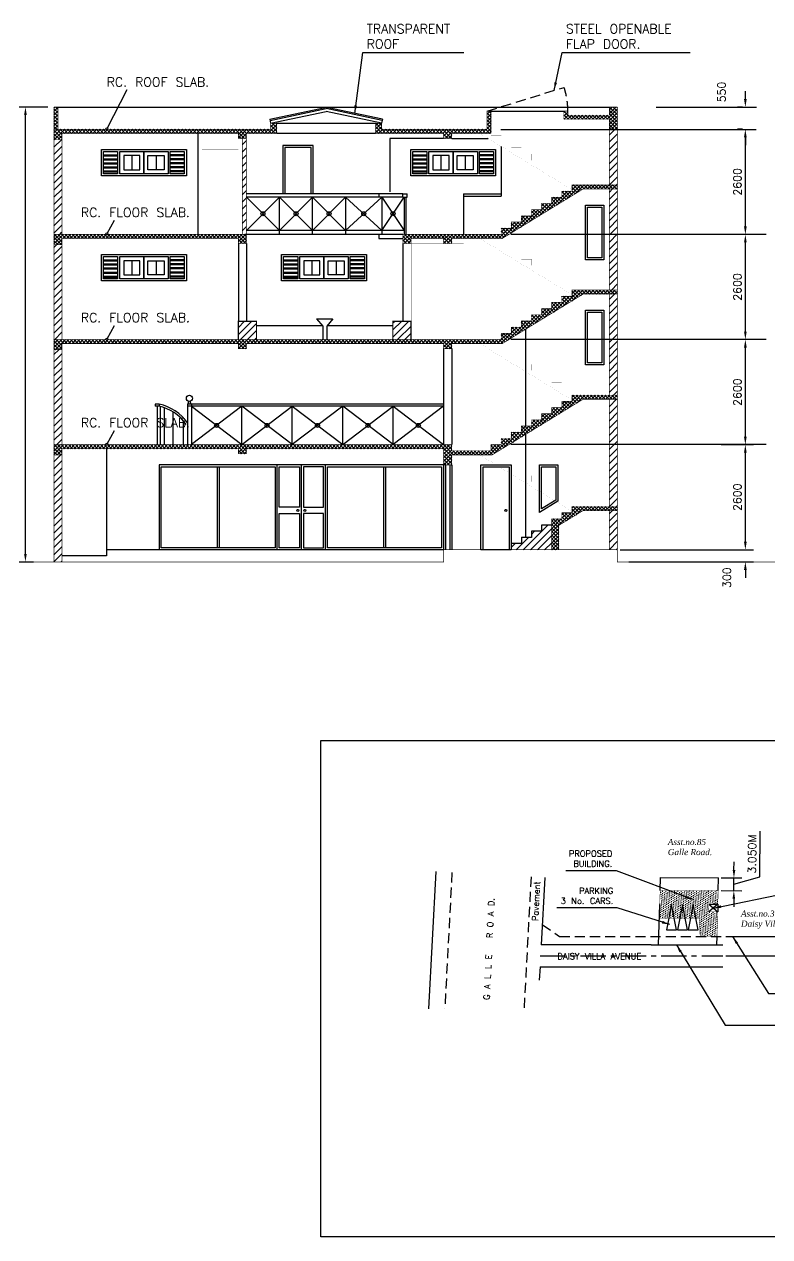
# Model space of a CAD drawing. Header units: inches. Extents: x 35686 to 107884, y -6679 to 46392.
# Drawn here: x 66360 to 84808, y 14163 to 44152 of the extents above; entities that cross this region are included whole.
import ezdxf

# ---------------------------------------------------------------- set-up
doc = ezdxf.new("R2010")
doc.units = ezdxf.units.IN
doc.header["$LTSCALE"] = 500
doc.header["$MEASUREMENT"] = 0
for name, pattern in [('CENTER', [2, 1.25, -0.25, 0.25, -0.25]), ('DASHED', [0.75, 0.5, -0.25]), ('DASHED2', [0.375, 0.25, -0.125])]:
    doc.linetypes.add(name, pattern=pattern)
doc.layers.get('DEFPOINTS').update_dxf_attribs({"linetype": 'CONTINUOUS'})
for name, color, linetype in [('DIMENSIONS', 3, 'CONTINUOUS'), ('DOORS', 6, 'CONTINUOUS'), ('HATCH', 2, 'CONTINUOUS'), ('SECTION-B', 7, 'CONTINUOUS'), ('SITE-PLAN', 7, 'CONTINUOUS')]:
    doc.layers.add(name, color=color, linetype=linetype)
doc.styles.get("Standard").update_dxf_attribs({"font": 'txt.shx'})
doc.dimstyles.get("Standard").update_dxf_attribs({"dimtxt": 0.18, "dimasz": 0.18, "dimexe": 0.18, "dimexo": 0.0625, "dimgap": 0.09, "dimtad": 0, "dimtih": 1, "dimtoh": 1, "dimdec": 4, "dimzin": 0, "dimdsep": 46, "dimtxsty": 'STANDARD', "dimcen": 0.09, "dimclrt": 256, "dimadec": 0, "dimazin": 0, "dimtfac": 1, "dimtdec": 4, "dimtofl": 0, "dimtmove": 0, "dimatfit": 3, "dimfxl": 1, "dimtolj": 1, "dimtzin": 0, "dimarcsym": 0})

# ---------------------------------------------------------------- blocks, each defined once
blk = doc.blocks.new('*D17')
at = {"layer": 'DEFPOINTS', "color": 0, "linetype": 'Continuous'}
for p in [(84204, 41554), (84204, 41554), (84204, 38954)]:
    blk.add_point(p, dxfattribs=at)
at = {"layer": 'DIMENSIONS', "linetype": 'Continuous', "lineweight": -2}
for p, q in [((84135, 41554), (84006, 41554)), ((84204, 39152), (84204, 41356)), ((84135, 38954), (84006, 38954))]:
    blk.add_line(p, q, dxfattribs=at)
at = {"layer": 'DIMENSIONS', "linetype": 'Continuous'}
for points in [[(84171, 41356), (84237, 41356), (84204, 41554)], [(84171, 39152), (84237, 39152), (84204, 38954)]]:
    blk.add_solid(points, dxfattribs=at)
at = {"layer": 'DIMENSIONS', "color": 7, "linetype": 'Continuous', "insert": (84006, 40254), "char_height": 198, "attachment_point": 5, "rotation": 90}
blk.add_mtext('\\A1;2600', dxfattribs=at)
blk = doc.blocks.new('*D14')
at = {"layer": 'DEFPOINTS', "color": 0, "linetype": 'Continuous'}
for p in [(83540, 33754), (84204, 33754), (83540, 31154)]:
    blk.add_point(p, dxfattribs=at)
at = {"layer": 'DIMENSIONS', "linetype": 'Continuous', "lineweight": -2}
for p, q in [((83609, 33754), (84402, 33754)), ((84204, 31352), (84204, 33556)), ((83609, 31154), (84402, 31154))]:
    blk.add_line(p, q, dxfattribs=at)
at = {"layer": 'DIMENSIONS', "linetype": 'Continuous'}
for points in [[(84171, 33556), (84237, 33556), (84204, 33754)], [(84171, 31352), (84237, 31352), (84204, 31154)]]:
    blk.add_solid(points, dxfattribs=at)
at = {"layer": 'DIMENSIONS', "color": 7, "linetype": 'Continuous', "insert": (84006, 32454), "char_height": 198, "attachment_point": 5, "rotation": 90}
blk.add_mtext('\\A1;2600', dxfattribs=at)
blk = doc.blocks.new('*D16')
at = {"layer": 'DEFPOINTS', "color": 0, "linetype": 'Continuous'}
for p in [(84204, 38954), (84204, 38954), (84204, 36354)]:
    blk.add_point(p, dxfattribs=at)
at = {"layer": 'DIMENSIONS', "linetype": 'Continuous', "lineweight": -2}
for p, q in [((84135, 38954), (84006, 38954)), ((84204, 36552), (84204, 38756)), ((84135, 36354), (84006, 36354))]:
    blk.add_line(p, q, dxfattribs=at)
at = {"layer": 'DIMENSIONS', "linetype": 'Continuous'}
for points in [[(84171, 38756), (84237, 38756), (84204, 38954)], [(84171, 36552), (84237, 36552), (84204, 36354)]]:
    blk.add_solid(points, dxfattribs=at)
at = {"layer": 'DIMENSIONS', "color": 7, "linetype": 'Continuous', "insert": (84006, 37654), "char_height": 198, "attachment_point": 5, "rotation": 90}
blk.add_mtext('\\A1;2600', dxfattribs=at)
blk = doc.blocks.new('*D13')
at = {"layer": 'DEFPOINTS', "color": 0, "linetype": 'Continuous'}
for p in [(81038, 31154), (84204, 31154), (81253, 30854)]:
    blk.add_point(p, dxfattribs=at)
at = {"layer": 'DIMENSIONS', "linetype": 'Continuous', "lineweight": -2}
for p, q in [((84204, 31352), (84204, 31550)), ((81107, 31154), (84402, 31154)), ((81322, 30854), (84402, 30854)), ((84204, 30656), (84204, 30458))]:
    blk.add_line(p, q, dxfattribs=at)
at = {"layer": 'DIMENSIONS', "linetype": 'Continuous'}
for points in [[(84171, 31352), (84237, 31352), (84204, 31154)], [(84171, 30656), (84237, 30656), (84204, 30854)]]:
    blk.add_solid(points, dxfattribs=at)
at = {"layer": 'DIMENSIONS', "color": 7, "linetype": 'Continuous', "insert": (83747, 30466), "char_height": 198, "attachment_point": 5, "rotation": 90}
blk.add_mtext('\\A1;300', dxfattribs=at)
blk = doc.blocks.new('*D15')
at = {"layer": 'DEFPOINTS', "color": 0, "linetype": 'Continuous'}
for p in [(84204, 36354), (84204, 36354), (83540, 33754)]:
    blk.add_point(p, dxfattribs=at)
at = {"layer": 'DIMENSIONS', "linetype": 'Continuous', "lineweight": -2}
for p, q in [((84135, 36354), (84006, 36354)), ((84204, 33952), (84204, 36156)), ((83609, 33754), (84402, 33754))]:
    blk.add_line(p, q, dxfattribs=at)
at = {"layer": 'DIMENSIONS', "linetype": 'Continuous'}
for points in [[(84171, 36156), (84237, 36156), (84204, 36354)], [(84171, 33952), (84237, 33952), (84204, 33754)]]:
    blk.add_solid(points, dxfattribs=at)
at = {"layer": 'DIMENSIONS', "color": 7, "linetype": 'Continuous', "insert": (84006, 35054), "char_height": 198, "attachment_point": 5, "rotation": 90}
blk.add_mtext('\\A1;2600', dxfattribs=at)
blk = doc.blocks.new('*D18')
at = {"layer": 'DEFPOINTS', "color": 0, "linetype": 'Continuous'}
for p in [(84204, 42104), (84204, 42104), (84204, 41554)]:
    blk.add_point(p, dxfattribs=at)
at = {"layer": 'DIMENSIONS', "linetype": 'Continuous', "lineweight": -2}
for p, q in [((84204, 42302), (84204, 42500)), ((84135, 42104), (84006, 42104)), ((84135, 41554), (84006, 41554)), ((84204, 41356), (84204, 41158))]:
    blk.add_line(p, q, dxfattribs=at)
at = {"layer": 'DIMENSIONS', "linetype": 'Continuous'}
for points in [[(84171, 42302), (84237, 42302), (84204, 42104)], [(84171, 41356), (84237, 41356), (84204, 41554)]]:
    blk.add_solid(points, dxfattribs=at)
at = {"layer": 'DIMENSIONS', "color": 7, "linetype": 'Continuous', "insert": (83616, 42475), "char_height": 198, "attachment_point": 5, "rotation": 90}
blk.add_mtext('\\A1;550', dxfattribs=at)
blk = doc.blocks.new('*D72')
at = {"layer": 'DEFPOINTS', "color": 0, "linetype": 'Continuous'}
for p in [(66389, 42104), (67008, 42104), (65725, 30854)]:
    blk.add_point(p, dxfattribs=at)
at = {"layer": 'DIMENSIONS', "linetype": 'Continuous', "lineweight": -2}
for p, q in [((66940, 42104), (66191, 42104)), ((66389, 31052), (66389, 41906)), ((65794, 30854), (66587, 30854))]:
    blk.add_line(p, q, dxfattribs=at)
at = {"layer": 'DIMENSIONS', "linetype": 'Continuous'}
for points in [[(66356, 41906), (66422, 41906), (66389, 42104)], [(66356, 31052), (66422, 31052), (66389, 30854)]]:
    blk.add_solid(points, dxfattribs=at)
at = {"layer": 'DIMENSIONS', "color": 7, "linetype": 'Continuous', "insert": (65970, 37248), "char_height": 198, "attachment_point": 5, "rotation": 90}
blk.add_mtext('\\A1;11250', dxfattribs=at)
blk = doc.blocks.new('*D73')
at = {"layer": 'DEFPOINTS', "color": 0, "linetype": 'Continuous'}
for p in [(83535, 23041), (83921, 23038), (83533, 22725)]:
    blk.add_point(p, dxfattribs=at)
at = {"layer": 'DIMENSIONS', "linetype": 'Continuous', "lineweight": -2}
for p, q in [((84565, 23069), (84573, 24191)), ((83923, 23236), (83924, 23434)), ((83604, 23040), (84119, 23037)), ((83919, 22722), (83921, 23038)), ((83920, 22880), (84565, 23069)), ((83602, 22724), (84117, 22721)), ((83918, 22524), (83917, 22326))]:
    blk.add_line(p, q, dxfattribs=at)
at = {"layer": 'DIMENSIONS', "linetype": 'Continuous'}
for points in [[(83890, 23236), (83956, 23236), (83921, 23038)], [(83885, 22524), (83951, 22524), (83919, 22722)]]:
    blk.add_solid(points, dxfattribs=at)
at = {"layer": 'DIMENSIONS', "color": 7, "linetype": 'Continuous', "insert": (84371, 23631), "char_height": 198, "attachment_point": 5, "rotation": 89.6023}
blk.add_mtext('\\A1;3.050M', dxfattribs=at)
blk = doc.blocks.new('*D76')
at = {"layer": 'DEFPOINTS', "color": 0, "linetype": 'Continuous'}
for p in [(83648, 21592), (86032, 21592), (83648, 21113)]:
    blk.add_point(p, dxfattribs=at)
at = {"layer": 'DIMENSIONS', "linetype": 'Continuous', "lineweight": -2}
for p, q in [((87270, 21723), (87270, 25848)), ((86032, 21790), (86032, 21988)), ((86032, 21352), (87270, 21723)), ((83717, 21592), (86230, 21592)), ((86032, 21113), (86032, 21592)), ((83717, 21113), (86230, 21113)), ((86032, 20915), (86032, 20717))]:
    blk.add_line(p, q, dxfattribs=at)
at = {"layer": 'DIMENSIONS', "linetype": 'Continuous'}
for points in [[(85999, 21790), (86065, 21790), (86032, 21592)], [(85999, 20915), (86065, 20915), (86032, 21113)]]:
    blk.add_solid(points, dxfattribs=at)
at = {"layer": 'DIMENSIONS', "color": 7, "linetype": 'Continuous', "insert": (86874, 23786), "char_height": 198, "attachment_point": 5, "rotation": 90}
blk.add_mtext('\\A1;4.225M\\P(as per the site plan)', dxfattribs=at)

msp = doc.modelspace()

# ---------------------------------------------------------------- hatches: boundary and pattern name
at = {"layer": 'HATCH', "linetype": 'Continuous'}
h = msp.add_hatch(dxfattribs=at)
h.set_pattern_fill('ANSI37', color=256, scale=500, style=0)
h.paths.add_polyline_path([(67192.5, 42104), (67095.5, 42104), (67095.5, 41554), (67192.5, 41554)])
h = msp.add_hatch(dxfattribs=at)
h.set_pattern_fill('ANSI37', color=256, scale=500, style=0)
h.paths.add_polyline_path([(75203.2, 41554), (75203.2, 41704), (75053.2, 41704), (75053.2, 41454), (76737.7, 41454), (76737.7, 41329), (76937.7, 41329), (76937.7, 41454), (77912.1, 41454), (77912.1, 41554), (77912.1, 42004), (77812.1, 42004), (77812.1, 41554)])
h = msp.add_hatch(dxfattribs=at)
h.set_pattern_fill('ANSI37', color=256, scale=500, style=0)
h.paths.add_polyline_path([(80838.4, 41804), (80838.4, 41542.3), (81038.4, 41542.3), (81038.4, 42104), (80838.4, 42104), (80838.4, 41904), (79812.1, 41904), (79812.1, 42004), (79712.1, 42004), (79712.1, 41804)])
h = msp.add_hatch(dxfattribs=at)
h.set_pattern_fill('ANSI37', color=256, scale=500, style=0)
h.paths.add_polyline_path([(72607, 41704), (72457, 41704), (72457, 41554), (68426.3, 41554, -0.6053355), (68382, 41554), (67095.5, 41554), (67095.5, 41301.1), (67292.5, 41301.1), (67292.5, 41454), (71657.5, 41454), (71657.5, 41329), (71857.5, 41329), (71857.5, 41454), (72607, 41454)])
h = msp.add_hatch(dxfattribs=at)
h.set_pattern_fill('ANSI37', color=256, scale=500, style=0)
h.paths.add_polyline_path([(80190.2, 40077.6), (81038.4, 40077.6), (81038.4, 40177.6), (79912.1, 40177.6), (79912.1, 40024.6), (79662.1, 40024.6), (79662.1, 39871.7), (79412.1, 39871.7), (79412.1, 39718.8), (79162.1, 39718.8), (79162.1, 39565.8), (78912.1, 39565.8), (78912.1, 39412.9), (78662.1, 39412.9), (78662.1, 39259.9), (78412.1, 39259.9), (78412.1, 39107), (78162.1, 39107), (78162.1, 38954), (76937.7, 38954), (75731.9, 38954), (75731.9, 38854), (75731.9, 38729), (75931.9, 38729), (75931.9, 38854), (76737.7, 38854), (76737.7, 38729), (76937.7, 38729), (76937.7, 38854), (78190.2, 38854)])
h = msp.add_hatch(dxfattribs=at)
h.set_pattern_fill('ANSI37', color=256, scale=500, style=0)
h.paths.add_polyline_path([(71657.5, 38954), (68426.3, 38954, -0.6053355), (68382, 38954), (67095.5, 38954), (67095.5, 38701.1), (67292.5, 38701.1), (67292.5, 38854), (71657.5, 38854)])
h.paths.add_polyline_path([(71857.5, 38954), (71657.5, 38954), (71657.5, 38729), (71857.5, 38729)])
h = msp.add_hatch(dxfattribs=at)
h.set_pattern_fill('ANSI37', color=256, scale=500, style=0)
h.paths.add_polyline_path([(80190.2, 37477.6), (81038.4, 37477.6), (81038.4, 37577.6), (79912.1, 37577.6), (79912.1, 37424.6), (79662.1, 37424.6), (79662.1, 37271.7), (79412.1, 37271.7), (79412.1, 37118.8), (79162.1, 37118.8), (79162.1, 36965.8), (78912.1, 36965.8), (78912.1, 36812.9), (78662.1, 36812.9), (78662.1, 36659.9), (78412.1, 36659.9), (78412.1, 36507), (78162.1, 36507), (78162.1, 36354), (77912.1, 36354), (77912.1, 36254), (78190.2, 36254)])
h.paths.add_polyline_path([(77912.1, 36354), (77552.6, 36354), (77550, 36254), (77912.1, 36254)])
h = msp.add_hatch(dxfattribs=at)
h.set_pattern_fill('ANSI37', color=256, scale=500, style=0)
h.paths.add_polyline_path([(77552.6, 36354), (76937.7, 36354), (73185.7, 36354), (73183.2, 36254), (76737.7, 36254), (76737.7, 36129), (76937.7, 36129), (76937.7, 36254), (77550, 36254)])
h.paths.add_polyline_path([(73185.7, 36354), (71866.5, 36354), (69607.9, 36354), (69605.4, 36254), (71657.5, 36254), (71657.5, 36129), (71857.5, 36129), (71857.5, 36254), (73183.2, 36254)])
h.paths.add_polyline_path([(69607.9, 36354), (68426.3, 36354, -0.6053355), (68382, 36354), (67095.5, 36354), (67095.5, 36101.1), (67292.5, 36101.1), (67292.5, 36254), (69605.4, 36254)])
h = msp.add_hatch(dxfattribs=at)
h.set_pattern_fill('ANSI37', color=256, scale=500, style=0)
h.paths.add_polyline_path([(69433.7, 33754), (68426.3, 33754, -0.6053355), (68382, 33754), (67095.5, 33754), (67095.5, 33501.1), (67292.5, 33501.1), (67292.5, 33654), (69431.2, 33654)])
h.paths.add_polyline_path([(73011.5, 33754), (71857.5, 33754), (71657.5, 33754), (69433.7, 33754), (69431.2, 33654), (71657.5, 33654), (71657.5, 33529), (71857.5, 33529), (71857.5, 33654), (73009, 33654)])
h.paths.add_polyline_path([(76937.7, 33501.1), (77372, 33501.1), (77374.5, 33601.1), (76937.7, 33601.1), (76937.7, 33754), (73011.5, 33754), (73009, 33654), (76737.7, 33654), (76737.7, 33254), (76937.7, 33254)])
h.paths.add_polyline_path([(80190.2, 34877.6), (81038.4, 34877.6), (81038.4, 34977.6), (79912.1, 34977.6), (79912.1, 34824.6), (79662.1, 34824.6), (79662.1, 34671.7), (79412.1, 34671.7), (79412.1, 34518.8), (79162.1, 34518.8), (79162.1, 34365.8), (78912.1, 34365.8), (78912.1, 34212.9), (78662.1, 34212.9), (78662.1, 34059.9), (78412.1, 34059.9), (78412.1, 33907), (78162.1, 33907), (78162.1, 33754), (77912.1, 33754), (77912.1, 33601.1), (77374.5, 33601.1), (77372, 33501.1), (77940.2, 33501.1)])
h = msp.add_hatch(dxfattribs=at)
h.set_pattern_fill('ANSI37', color=256, scale=500, style=0)
h.paths.add_polyline_path([(80190.2, 32124.6), (81038.4, 32124.6), (81038.4, 32224.6), (79912.1, 32224.6), (79912.1, 32071.7), (79662.1, 32071.7), (79662.1, 31918.8), (79412.1, 31918.8), (79412.1, 31765.8), (79412.1, 31154), (79584.5, 31154), (79584.5, 31754)])
at = {"layer": 'SECTION-B', "linetype": 'Continuous'}
h = msp.add_hatch(dxfattribs=at)
h.set_pattern_fill('ANSI31', color=256, scale=1000, style=0)
h.paths.add_polyline_path([(81038.4, 41542.3), (80838.4, 41542.3), (80838.4, 40177.6), (81038.4, 40177.6)])
h.paths.add_polyline_path([(81038.4, 40077.6), (80838.4, 40077.6), (80838.4, 38954), (81038.4, 38954)])
h.paths.add_polyline_path([(81038.4, 38954), (80838.4, 38954), (80838.4, 37577.6), (81038.4, 37577.6)])
h.paths.add_polyline_path([(80838.4, 36354), (81038.4, 36354), (81038.4, 37477.6), (80838.4, 37477.6)])
h.paths.add_polyline_path([(81038.4, 36354), (80838.4, 36354), (80838.4, 34977.6), (81038.4, 34977.6)])
h.paths.add_polyline_path([(80838.4, 33754), (81038.4, 33754), (81038.4, 34877.6), (80838.4, 34877.6)])
h.paths.add_polyline_path([(80838.4, 32224.6), (81038.4, 32224.6), (81038.4, 33754), (80838.4, 33754)])
h.paths.add_polyline_path([(80838.4, 31154), (81038.4, 31154), (81038.4, 32124.6), (80838.4, 32124.6)])
h = msp.add_hatch(dxfattribs=at)
h.set_pattern_fill('ANSI31', color=256, scale=1000, style=0)
h.paths.add_polyline_path([(67292.5, 41301.1), (67095.5, 41301.1), (67095.5, 38954), (67292.5, 38954)])
h.paths.add_polyline_path([(67292.5, 38701.1), (67095.5, 38701.1), (67095.5, 36354), (67292.5, 36354)])
h.paths.add_polyline_path([(67292.5, 36101.1), (67095.5, 36101.1), (67095.5, 33754), (67292.5, 33754)])
h.paths.add_polyline_path([(67095.5, 30854), (67292.5, 30854), (67292.5, 33501.1), (67095.5, 33501.1)])
h.paths.add_polyline_path([(71657.5, 36354), (71866.5, 36354), (72107.5, 36354), (72107.5, 36804), (71657.5, 36804)])
h.paths.add_polyline_path([(75481.9, 36804), (75481.9, 36354), (75931.9, 36354), (75931.9, 36804)])
h = msp.add_hatch(dxfattribs=at)
h.set_pattern_fill('ANSI31', color=256, scale=1000, style=0)
h.paths.add_polyline_path([(71857.5, 41329), (71757.5, 41329), (71757.5, 38954), (71857.5, 38954)])
h = msp.add_hatch(dxfattribs=at)
h.set_pattern_fill('ANSI31', scale=1000, style=0)
h.paths.add_polyline_path([(78912.1, 31459.9), (78662.1, 31459.9), (78662.1, 31307), (78412.1, 31307), (78412.1, 31154), (79412.1, 31154), (79412.1, 31765.8), (79162.1, 31765.8), (79162.1, 31612.9), (78912.1, 31612.9)])
at = {"layer": 'SITE-PLAN', "linetype": 'Continuous'}
h = msp.add_hatch(dxfattribs=at)
h.set_pattern_fill('DOTS', color=6, scale=750, angle=30, style=0)
h.set_pattern_definition([(30, (70907.415, 12045.905), (-3.14003, 52.31369), [0, -46.875])])
h.paths.add_polyline_path([(82094.7, 22724.9), (83532.8, 22724.9), (83523.9, 22386.7), (83303.3, 22386.7), (83303.3, 22197.2), (83520.7, 22197.2), (83506.9, 21591.5), (83134.6, 21591.5), (83072.4, 21653.6), (83072.4, 21777.9), (83072.4, 22046.4), (82073.3, 22046.4), (82073.3, 22046.4), (82084.1, 22388.4)])

# ---------------------------------------------------------------- linework, layer by layer
at = {"layer": 'DIMENSIONS', "linetype": 'Continuous'}
for p, q in [((82000, 42104), (84479.5, 42104)), ((84468.5, 41542.3), (78151.5, 41542.3)), ((84715.4, 38954), (78398.3, 38954)), ((84715.4, 36354), (78398.3, 36354)), ((84715.4, 33754), (78398.3, 33754))]:
    msp.add_line(p, q, dxfattribs=at)
at = {"layer": 'DOORS', "linetype": 'Continuous'}
for p, q in [((71131.7, 33204), (71131.7, 31204)), ((71181.7, 33204), (71181.7, 31204)), ((72617, 31154), (72617, 33254)), ((73217, 31154), (73217, 33254)), ((73817, 31154), (73817, 33254)), ((75252.4, 33204), (75252.4, 31204)), ((75302.4, 33204), (75302.4, 31204))]:
    msp.add_line(p, q, dxfattribs=at)
for points in [[(69746.4, 33204), (72567, 33204), (72567, 31204), (69746.4, 31204)], [(73867, 33204), (76687.7, 33204), (76687.7, 31204), (73867, 31204)]]:
    msp.add_lwpolyline(points, close=True, dxfattribs=at)
for points in [[(72667, 32204), (72667, 33204), (73167, 33204), (73167, 32204), (72667, 32204)], [(73767, 32204), (73767, 33204), (73267, 33204), (73267, 32204), (73767, 32204)], [(72667, 32054), (73167, 32054), (73167, 31204), (72667, 31204), (72667, 32054)], [(73767, 32054), (73267, 32054), (73267, 31204), (73767, 31204), (73767, 32054)]]:
    msp.add_lwpolyline(points, dxfattribs=at)
for centre in [(73130.7, 32129), (73303.4, 32129), (78275.7, 32129)]:
    msp.add_circle(centre, 25, dxfattribs=at)
at = {"layer": 'SECTION-B', "color": 5, "linetype": 'DASHED'}
msp.add_line((77812.1, 42004), (79719.1, 42591.2), dxfattribs=at)
at = {"layer": 'SECTION-B', "linetype": 'Continuous'}
for p, q in [((68899.2, 42531.9), (68404.1, 41565.6)), ((67192.5, 42104), (80838.4, 42104)), ((72436.2, 41801.9), (73809.3, 42093.3)), ((72442.4, 41772.5), (73830.1, 42067)), ((72457, 41704), (73830.1, 41995.5)), ((75217.7, 41772.5), (73830.1, 42067)), ((75203.2, 41704), (73830.1, 41995.5)), ((75224, 41801.9), (73850.9, 42093.3)), ((72436.2, 41801.9), (72457, 41704)), ((72607, 41704), (75053.2, 41704)), ((75224, 41801.9), (75203.2, 41704)), ((70657.5, 41454), (70657.5, 38954)), ((72457, 41454), (72457, 41449.4)), ((75053.2, 41454), (72607, 41454)), ((75203.2, 41454), (75203.2, 41449.4)), ((72757.5, 41154), (72757.5, 39983.8)), ((73507.5, 41154), (72757.5, 41154)), ((72807.5, 41104), (72807.5, 39983.8)), ((73457.5, 41104), (72807.5, 41104)), ((73457.5, 39983.8), (73457.5, 41104)), ((73507.5, 39983.8), (73507.5, 41154)), ((75407.5, 41329), (75407.5, 40004)), ((76737.7, 41329), (75407.5, 41329)), ((68321.1, 40924), (68671.1, 40924)), ((68321.1, 40899), (68671.1, 40899)), ((68321.1, 40824), (68671.1, 40824)), ((68321.1, 40799), (68671.1, 40799)), ((69021.1, 40904), (69021.1, 40554)), ((69621.1, 40904), (69621.1, 40554)), ((70321.1, 40924), (69971.1, 40924)), ((70321.1, 40899), (69971.1, 40899)), ((70321.1, 40824), (69971.1, 40824)), ((70321.1, 40799), (69971.1, 40799)), ((75972.4, 40924), (76322.4, 40924)), ((75972.4, 40899), (76322.4, 40899)), ((75972.4, 40824), (76322.4, 40824)), ((75972.4, 40799), (76322.4, 40799)), ((68321.1, 40724), (68671.1, 40724)), ((68321.1, 40699), (68671.1, 40699)), ((68321.1, 40624), (68671.1, 40624)), ((68321.1, 40599), (68671.1, 40599)), ((68321.1, 40524), (68671.1, 40524)), ((68321.1, 40499), (68671.1, 40499)), ((70321.1, 40724), (69971.1, 40724)), ((70321.1, 40699), (69971.1, 40699)), ((70321.1, 40624), (69971.1, 40624)), ((70321.1, 40599), (69971.1, 40599)), ((70321.1, 40524), (69971.1, 40524)), ((70321.1, 40499), (69971.1, 40499)), ((75972.4, 40724), (76322.4, 40724)), ((75972.4, 40699), (76322.4, 40699)), ((75972.4, 40624), (76322.4, 40624)), ((75972.4, 40599), (76322.4, 40599)), ((75972.4, 40524), (76322.4, 40524)), ((75972.4, 40499), (76322.4, 40499)), ((75731.9, 39954), (71857.5, 39954)), ((75131.9, 39954), (75131.9, 39879)), ((75731.9, 39954), (75831.9, 39954)), ((75731.9, 39879), (75731.9, 39954)), ((75831.9, 39879), (75831.9, 39954)), ((75731.9, 39879), (71857.5, 39879)), ((71857.5, 39879), (72676.1, 39054)), ((72676.1, 39879), (71857.5, 39054)), ((72676.1, 38954), (72676.1, 39879)), ((72676.1, 39879), (73494.7, 39054)), ((73494.7, 39879), (72676.1, 39054)), ((74313.3, 39879), (73494.7, 39054)), ((73494.7, 39879), (74313.3, 39054)), ((73494.7, 38954), (73494.7, 39879)), ((74313.3, 39879), (75206.9, 39054)), ((75206.9, 39879), (74313.3, 39054)), ((74313.3, 39879), (74313.3, 38954)), ((75206.9, 39879), (75761.9, 39054)), ((75206.9, 39054), (75761.9, 39879)), ((75206.9, 39879), (75206.9, 38954)), ((75731.9, 39879), (75831.9, 39879)), ((75761.9, 39879), (75761.9, 38954)), ((75801.9, 39879), (75801.9, 38954)), ((68588, 39295.3), (68404.1, 38965.6)), ((75761.9, 39054), (71857.5, 39054)), ((71657.5, 38729), (71657.5, 36804)), ((75731.9, 38954), (71857.5, 38954)), ((71857.5, 38729), (71857.5, 36804)), ((75131.9, 38954), (75131.9, 38854)), ((75131.9, 38854), (75731.9, 38854)), ((75731.9, 38729), (75731.9, 36804)), ((68321.1, 38324), (68671.1, 38324)), ((68321.1, 38299), (68671.1, 38299)), ((68321.1, 38224), (68671.1, 38224)), ((68321.1, 38199), (68671.1, 38199)), ((68321.1, 38124), (68671.1, 38124)), ((68321.1, 38099), (68671.1, 38099)), ((69021.1, 38304), (69021.1, 37954)), ((69621.1, 38304), (69621.1, 37954)), ((70321.1, 38324), (69971.1, 38324)), ((70321.1, 38299), (69971.1, 38299)), ((70321.1, 38224), (69971.1, 38224)), ((70321.1, 38199), (69971.1, 38199)), ((70321.1, 38124), (69971.1, 38124)), ((70321.1, 38099), (69971.1, 38099)), ((72776.8, 38324), (73126.8, 38324)), ((72776.8, 38299), (73126.8, 38299)), ((72776.8, 38224), (73126.8, 38224)), ((72776.8, 38199), (73126.8, 38199)), ((72776.8, 38124), (73126.8, 38124)), ((72776.8, 38099), (73126.8, 38099)), ((73476.8, 38304), (73476.8, 37954)), ((74076.8, 38304), (74076.8, 37954)), ((74776.8, 38324), (74426.8, 38324)), ((74776.8, 38299), (74426.8, 38299)), ((74776.8, 38224), (74426.8, 38224)), ((74776.8, 38199), (74426.8, 38199)), ((74776.8, 38124), (74426.8, 38124)), ((74776.8, 38099), (74426.8, 38099)), ((68321.1, 38024), (68671.1, 38024)), ((68321.1, 37999), (68671.1, 37999)), ((68321.1, 37924), (68671.1, 37924)), ((68321.1, 37899), (68671.1, 37899)), ((70321.1, 38024), (69971.1, 38024)), ((70321.1, 37999), (69971.1, 37999)), ((70321.1, 37924), (69971.1, 37924)), ((70321.1, 37899), (69971.1, 37899)), ((72776.8, 38024), (73126.8, 38024)), ((72776.8, 37999), (73126.8, 37999)), ((72776.8, 37924), (73126.8, 37924)), ((72776.8, 37899), (73126.8, 37899)), ((74776.8, 38024), (74426.8, 38024)), ((74776.8, 37999), (74426.8, 37999)), ((74776.8, 37924), (74426.8, 37924)), ((74776.8, 37899), (74426.8, 37899)), ((68588, 36695.3), (68404.1, 36365.6)), ((72107.5, 36704), (73728.8, 36704)), ((73594.7, 36864.4), (73990.9, 36864.4)), ((73594.7, 36864.4), (73744.7, 36685.1)), ((73744.7, 36685.1), (73744.7, 36354)), ((73994.7, 36864.4), (73844.7, 36685.1)), ((73844.7, 36685.1), (73844.7, 36354)), ((73860.5, 36704), (75481.9, 36704)), ((69696.4, 34754), (69596.4, 34754)), ((69596.4, 34754), (69596.4, 34704)), ((69696.4, 34704), (69596.4, 34704)), ((69646.4, 34704), (69646.4, 33754)), ((69696.4, 34754), (69696.4, 34704)), ((69720.3, 34695.5), (69720.3, 33754)), ((69824.7, 34667.7), (69824.7, 33754)), ((70033.5, 34570.1), (70033.5, 33754)), ((70396.4, 34754), (70396.4, 33754)), ((76737.7, 34754), (70396.4, 34754)), ((76737.7, 34704), (70396.4, 34704)), ((70496.4, 34754), (70496.4, 33754)), ((71744.6, 34704), (70496.4, 33754)), ((70496.4, 34704), (71744.6, 33754)), ((72992.9, 33754), (71744.6, 34704)), ((71744.6, 33754), (72992.9, 34704)), ((71744.6, 33754), (71744.6, 34704)), ((74241.2, 34704), (72992.9, 33754)), ((72992.9, 34704), (74241.2, 33754)), ((72992.9, 33754), (72992.9, 34704)), ((75489.4, 33754), (74241.2, 34704)), ((74241.2, 33754), (75489.4, 34704)), ((74241.2, 33754), (74241.2, 34704)), ((76737.7, 34704), (75489.4, 33754)), ((75489.4, 34704), (76737.7, 33754)), ((75489.4, 33754), (75489.4, 34704)), ((70289.7, 34354.1), (70289.7, 33754)), ((68588, 34095.3), (68404.1, 33765.6)), ((68396.4, 33654), (68396.4, 31004)), ((68396.4, 31004), (67292.5, 31004)), ((76737.7, 31154), (68396.4, 31154))]:
    msp.add_line(p, q, dxfattribs=at)
at = {"layer": 'SECTION-B', "color": 7, "linetype": 'Continuous'}
for p, q in [((77912.1, 42004), (79712.1, 42004)), ((76937.7, 41329), (77838.2, 41329)), ((78162.1, 41130.9), (78162.1, 39954)), ((76672.4, 40904), (76672.4, 40554)), ((77272.4, 40904), (77272.4, 40554)), ((77972.4, 40924), (77622.4, 40924)), ((77972.4, 40899), (77622.4, 40899)), ((77972.4, 40824), (77622.4, 40824)), ((77972.4, 40799), (77622.4, 40799)), ((77972.4, 40724), (77622.4, 40724)), ((77972.4, 40699), (77622.4, 40699)), ((77972.4, 40624), (77622.4, 40624)), ((77972.4, 40599), (77622.4, 40599)), ((77972.4, 40524), (77622.4, 40524)), ((77972.4, 40499), (77622.4, 40499)), ((77231.9, 39954), (77231.9, 38954)), ((77231.9, 39954), (78162.1, 39954)), ((77231.9, 39904), (78162.1, 39904)), ((78162.1, 39954), (78162.1, 39904)), ((78767.7, 36607.3), (78767.7, 34212.9)), ((76937.7, 36129), (76937.7, 33754)), ((78767.7, 34007.3), (78767.7, 31459.9)), ((69696.4, 33254), (69696.4, 31154)), ((76737.7, 33254), (69696.4, 33254)), ((76737.7, 33254), (76737.7, 31154)), ((76787.7, 33254), (76787.7, 31154)), ((76887.7, 33254), (76887.7, 31154)), ((76937.7, 33254), (76937.7, 31154)), ((79162.1, 31612.9), (78912.1, 31612.9)), ((78912.1, 31612.9), (78912.1, 31459.9)), ((79412.1, 31765.8), (79162.1, 31765.8)), ((79162.1, 31765.8), (79162.1, 31612.9)), ((78662.1, 31307), (78412.1, 31307)), ((78662.1, 31459.9), (78662.1, 31307)), ((78912.1, 31459.9), (78662.1, 31459.9))]:
    msp.add_line(p, q, dxfattribs=at)
at = {"layer": 'SECTION-B', "color": 1, "linetype": 'Continuous'}
msp.add_line((76737.7, 36129), (76737.7, 33754), dxfattribs=at)
at = {"layer": 'SECTION-B', "linetype": 'Continuous'}
for points, const_width in [([(67095.5, 42104), (67192.5, 42104), (67192.5, 41554)], 15), ([(67095.5, 42104), (67095.5, 41554)], 15), ([(81038.4, 40177.6), (81038.4, 42104)], 15), ([(67095.5, 41554), (72457, 41554), (72457, 41704), (72607, 41704), (72607, 41454)], 15), ([(75053.2, 41454), (75053.2, 41704), (75203.2, 41704), (75203.2, 41554), (77812.1, 41554)], 15), ([(71657.5, 41454), (67292.5, 41454), (67292.5, 41301.1), (67095.5, 41301.1), (67095.5, 41554)], 15), ([(71857.5, 41454), (71857.5, 38729), (71657.5, 38729), (71657.5, 38854), (67292.5, 38854), (67292.5, 38701.1), (67095.5, 38701.1), (67095.5, 38954)], 15), ([(71857.5, 41554), (71657.5, 41554)], 15), ([(71657.5, 41454), (71657.5, 41329), (71857.5, 41329)], 15), ([(72607, 41454), (71857.5, 41454)], 15), ([(77912.1, 41454), (76937.7, 41454), (76937.7, 41329), (76737.7, 41329), (76737.7, 41454), (75053.2, 41454)], 15), ([(67095.5, 41301.1), (67095.5, 38954)], 15), ([(67292.5, 41301.1), (67292.5, 38954)], 15), ([(71757.5, 38954), (71757.5, 41329)], 15), ([(71657.5, 38954), (71657.5, 41054), (70757.5, 41054), (70757.5, 38954)], 1), ([(71607.5, 38954), (71607.5, 41004), (70807.5, 41004), (70807.5, 38954)], 1), ([(76937.7, 38954), (78162.1, 38954), (78162.1, 39107), (78412.1, 39107), (78412.1, 39259.9), (78662.1, 39259.9), (78662.1, 39412.9), (78912.1, 39412.9), (78912.1, 39565.8), (79162.1, 39565.8), (79162.1, 39718.8), (79412.1, 39718.8), (79412.1, 39871.7), (79662.1, 39871.7), (79662.1, 40024.6), (79912.1, 40024.6), (79912.1, 40177.6), (81038.4, 40177.6), (81038.4, 40077.6), (80190.2, 40077.6), (78190.2, 38854), (76937.7, 38854), (76937.7, 38729), (76737.7, 38729)], 15), ([(80838.4, 40077.6), (80838.4, 37577.6)], 15), ([(81038.4, 37577.6), (81038.4, 40077.6)], 15), ([(67095.5, 38954), (71857.5, 38954)], 15), ([(67095.5, 38701.1), (67095.5, 36354)], 15), ([(67292.5, 38701.1), (67292.5, 36354)], 15), ([(75731.9, 38954), (76937.7, 38954)], 15), ([(75931.9, 38954), (75731.9, 38954), (75731.9, 38729), (75931.9, 38729), (75931.9, 38854)], 15), ([(75731.9, 38854), (75731.9, 38954)], 15), ([(76737.7, 38729), (76737.7, 38854), (75931.9, 38854)], 15), ([(75931.9, 36804), (75931.9, 38729), (77231.9, 38729), (77231.9, 36354)], 5), ([(76937.7, 36354), (78162.1, 36354), (78162.1, 36507), (78412.1, 36507), (78412.1, 36659.9), (78662.1, 36659.9), (78662.1, 36812.9), (78912.1, 36812.9), (78912.1, 36965.8), (79162.1, 36965.8), (79162.1, 37118.8), (79412.1, 37118.8), (79412.1, 37271.7), (79662.1, 37271.7), (79662.1, 37424.6), (79912.1, 37424.6), (79912.1, 37577.6), (81038.4, 37577.6), (81038.4, 37477.6), (80190.2, 37477.6), (78190.2, 36254), (76937.7, 36254), (76937.7, 36129), (76737.7, 36129)], 15), ([(80838.4, 37477.6), (80838.4, 34977.6)], 15), ([(81038.4, 34977.6), (81038.4, 37477.6)], 15), ([(71657.5, 36354), (71657.5, 36804), (72107.5, 36804), (72107.5, 36354)], 30), ([(75931.9, 36354), (75931.9, 36804), (75481.9, 36804), (75481.9, 36354)], 30), ([(71657.5, 36254), (67292.5, 36254), (67292.5, 36101.1), (67095.5, 36101.1), (67095.5, 36354)], 15), ([(67095.5, 36354), (71866.5, 36354)], 15), ([(71866.5, 36354), (76937.7, 36354)], 15), ([(67095.5, 36101.1), (67095.5, 33754)], 15), ([(67292.5, 36101.1), (67292.5, 33754)], 15), ([(71657.5, 36254), (71657.5, 36129), (71857.5, 36129), (71857.5, 36254)], 15), ([(76737.7, 36129), (76737.7, 36254), (71857.5, 36254)], 15), ([(78162.1, 33907), (78412.1, 33907), (78412.1, 34059.9), (78662.1, 34059.9), (78662.1, 34212.9), (78912.1, 34212.9), (78912.1, 34365.8), (79162.1, 34365.8), (79162.1, 34518.8), (79412.1, 34518.8), (79412.1, 34671.7), (79662.1, 34671.7), (79662.1, 34824.6), (79912.1, 34824.6), (79912.1, 34977.6), (81038.4, 34977.6), (81038.4, 34877.6), (80190.2, 34877.6), (77940.2, 33501.1)], 15), ([(80838.4, 34877.6), (80838.4, 32224.6)], 15), ([(81038.4, 32224.6), (81038.4, 34877.6)], 15), ([(71857.5, 33754), (76937.7, 33754), (76937.7, 33601.1), (77912.1, 33601.1), (77912.1, 33754), (78162.1, 33754), (78162.1, 33907)], 15), ([(71657.5, 33654), (67292.5, 33654), (67292.5, 33501.1), (67095.5, 33501.1), (67095.5, 33754)], 15), ([(67095.5, 33754), (71657.5, 33754)], 15), ([(71857.5, 33754), (71657.5, 33754)], 15), ([(71657.5, 33654), (71657.5, 33529), (71857.5, 33529), (71857.5, 33654)], 15), ([(76737.7, 33254), (76737.7, 33654), (71857.5, 33654)], 15), ([(67095.5, 33501.1), (67095.5, 30854)], 15), ([(67292.5, 33501.1), (67292.5, 30854)], 15), ([(64094.4, 30854), (76737.7, 30854), (76737.7, 31154), (78412.1, 31154), (78412.1, 31307), (78662.1, 31307), (78662.1, 31459.9), (78912.1, 31459.9), (78912.1, 31612.9), (79162.1, 31612.9), (79162.1, 31765.8), (79412.1, 31765.8), (79412.1, 31918.8), (79662.1, 31918.8), (79662.1, 32071.7), (79912.1, 32071.7), (79912.1, 32224.6), (81038.4, 32224.6), (81038.4, 32124.6), (80190.2, 32124.6), (79584.5, 31754), (79584.5, 31154), (81038.4, 31154), (81038.4, 30854), (87795.2, 30854)], 15), ([(80838.4, 32124.6), (80838.4, 31154)], 15), ([(81038.4, 31154), (81038.4, 32124.6)], 15)]:
    msp.add_lwpolyline(points, dxfattribs=dict(at, const_width=const_width))
at = {"layer": 'SECTION-B', "color": 7, "linetype": 'Continuous', "const_width": 15}
for points in [[(77912.1, 41554), (77912.1, 42004), (77812.1, 42004), (77812.1, 41554)], [(77912.1, 41554), (77912.1, 41454)], [(77940.2, 33501.1), (76937.7, 33501.1), (76937.7, 33254), (76737.7, 33254)], [(79412.1, 31765.8), (79412.1, 31154)], [(79584.5, 31154), (78362.1, 31154)]]:
    msp.add_lwpolyline(points, dxfattribs=at)
at = {"layer": 'SECTION-B', "linetype": 'Continuous'}
msp.add_lwpolyline([(80838.4, 42104, 15, 15, 0), (81038.4, 42104, 15, 15, 0), (80838.4, 42104, 15, 15, 0), (80838.4, 41904, 15, 15, 0), (79812.1, 41904, 15, 15, 0), (79812.1, 42004, 15, 15, 0), (79712.1, 42004, 15, 15, 0), (79712.1, 41804, 15, 15, 0), (80838.4, 41804, 15, 15, 0), (80838.4, 40177.6, 0, 0, 0)], format="xyseb", dxfattribs=at)
at = {"layer": 'SECTION-B', "color": 1, "linetype": 'Continuous', "const_width": 1}
for points in [[(76737.7, 41454), (76360.5, 41454)], [(79883.9, 40077.6), (77633.9, 41454)], [(77912.1, 41454), (77912.1, 41401.1), (78162.1, 41401.1), (78162.1, 41248.2), (78412.1, 41248.2), (78412.1, 41095.2), (78662.1, 41095.2), (78662.1, 40942.3), (78912.1, 40942.3), (78912.1, 40789.3), (79162.1, 40789.3), (79162.1, 40636.4), (79412.1, 40636.4), (79412.1, 40483.5), (79662.1, 40483.5), (79662.1, 40330.5), (79912.1, 40330.5), (79912.1, 40177.6)], [(79883.9, 37477.6), (77633.9, 38854)], [(77912.1, 38854), (77912.1, 38801.1), (78162.1, 38801.1), (78162.1, 38648.2), (78412.1, 38648.2), (78412.1, 38495.2), (78662.1, 38495.2), (78662.1, 38342.3), (78912.1, 38342.3), (78912.1, 38189.3), (79162.1, 38189.3), (79162.1, 38036.4), (79412.1, 38036.4), (79412.1, 37883.5), (79662.1, 37883.5), (79662.1, 37730.5), (79912.1, 37730.5), (79912.1, 37577.6)]]:
    msp.add_lwpolyline(points, dxfattribs=at)
at = {"layer": 'SECTION-B', "linetype": 'Continuous'}
for points in [[(68271.1, 41054), (70371.1, 41054), (70371.1, 40404), (68271.1, 40404)], [(68321.1, 41004), (68671.1, 41004), (68671.1, 40454), (68321.1, 40454)], [(68721.1, 41004), (69321.1, 41004), (69321.1, 40454), (68721.1, 40454)], [(69221.1, 40904), (68821.1, 40904), (68821.1, 40554), (69221.1, 40554)], [(69321.1, 41004), (69921.1, 41004), (69921.1, 40454), (69321.1, 40454)], [(69421.1, 40904), (69821.1, 40904), (69821.1, 40554), (69421.1, 40554)], [(69971.1, 41004), (70321.1, 41004), (70321.1, 40454), (69971.1, 40454)], [(75922.4, 41054), (78022.4, 41054), (78022.4, 40404), (75922.4, 40404)], [(75972.4, 41004), (76322.4, 41004), (76322.4, 40454), (75972.4, 40454)], [(80250.2, 39677.6), (80700.2, 39677.6), (80700.2, 38327.6), (80250.2, 38327.6)], [(80300.2, 39627.6), (80650.2, 39627.6), (80650.2, 38377.6), (80300.2, 38377.6)], [(68271.1, 38454), (70371.1, 38454), (70371.1, 37804), (68271.1, 37804)], [(68321.1, 38404), (68671.1, 38404), (68671.1, 37854), (68321.1, 37854)], [(68721.1, 38404), (69321.1, 38404), (69321.1, 37854), (68721.1, 37854)], [(69321.1, 38404), (69921.1, 38404), (69921.1, 37854), (69321.1, 37854)], [(69971.1, 38404), (70321.1, 38404), (70321.1, 37854), (69971.1, 37854)], [(72726.8, 38454), (74826.8, 38454), (74826.8, 37804), (72726.8, 37804)], [(72776.8, 38404), (73126.8, 38404), (73126.8, 37854), (72776.8, 37854)], [(73176.8, 38404), (73776.8, 38404), (73776.8, 37854), (73176.8, 37854)], [(73776.8, 38404), (74376.8, 38404), (74376.8, 37854), (73776.8, 37854)], [(74426.8, 38404), (74776.8, 38404), (74776.8, 37854), (74426.8, 37854)], [(69221.1, 38304), (68821.1, 38304), (68821.1, 37954), (69221.1, 37954)], [(69421.1, 38304), (69821.1, 38304), (69821.1, 37954), (69421.1, 37954)], [(73676.8, 38304), (73276.8, 38304), (73276.8, 37954), (73676.8, 37954)], [(73876.8, 38304), (74276.8, 38304), (74276.8, 37954), (73876.8, 37954)], [(80250.2, 37077.6), (80700.2, 37077.6), (80700.2, 35727.6), (80250.2, 35727.6)], [(80300.2, 37027.6), (80650.2, 37027.6), (80650.2, 35777.6), (80300.2, 35777.6)]]:
    msp.add_lwpolyline(points, close=True, dxfattribs=at)
at = {"layer": 'SECTION-B', "color": 7, "linetype": 'Continuous'}
for points in [[(76372.4, 41004), (76972.4, 41004), (76972.4, 40454), (76372.4, 40454)], [(76872.4, 40904), (76472.4, 40904), (76472.4, 40554), (76872.4, 40554)], [(76972.4, 41004), (77572.4, 41004), (77572.4, 40454), (76972.4, 40454)], [(77072.4, 40904), (77472.4, 40904), (77472.4, 40554), (77072.4, 40554)], [(77622.4, 41004), (77972.4, 41004), (77972.4, 40454), (77622.4, 40454)], [(77662.1, 33254), (78412.1, 33254), (78412.1, 31154), (77662.1, 31154)], [(79112.1, 32078.8), (79112.1, 33254), (79562.1, 33254), (79562.1, 32354)], [(79162.1, 32168), (79162.1, 33204), (79512.1, 33204), (79512.1, 32382.1)]]:
    msp.add_lwpolyline(points, close=True, dxfattribs=at)
at = {"layer": 'SECTION-B', "linetype": 'Continuous', "const_width": 15}
msp.add_lwpolyline([(71657.5, 38729), (71857.5, 38729), (71857.5, 38954), (71657.5, 38954)], close=True, dxfattribs=at)
at = {"layer": 'SECTION-B', "color": 1, "linetype": 'DASHED2', "const_width": 1}
for points in [[(77912.1, 36354), (77912.1, 36201.1), (78162.1, 36201.1), (78162.1, 36048.2), (78412.1, 36048.2), (78412.1, 35895.2), (78662.1, 35895.2), (78662.1, 35742.3), (78912.1, 35742.3), (78912.1, 35589.3), (79162.1, 35589.3), (79162.1, 35436.4), (79412.1, 35436.4), (79412.1, 35283.5), (79662.1, 35283.5), (79662.1, 35130.5), (79912.1, 35130.5), (79912.1, 34977.6)], [(79883.9, 34877.6), (77633.9, 36254)], [(79883.9, 32124.6), (77633.9, 33501.1)], [(77912.1, 33501.1), (77912.1, 33448.2), (78162.1, 33448.2), (78162.1, 33295.2), (78412.1, 33295.2), (78412.1, 33142.3), (78662.1, 33142.3), (78662.1, 32989.3), (78912.1, 32989.3), (78912.1, 32836.4), (79162.1, 32836.4), (79162.1, 32683.5), (79412.1, 32683.5), (79412.1, 32530.5), (79662.1, 32530.5), (79662.1, 32377.6), (79912.1, 32377.6), (79912.1, 32224.6)]]:
    msp.add_lwpolyline(points, dxfattribs=at)
at = {"layer": 'SECTION-B', "color": 7, "linetype": 'Continuous'}
msp.add_lwpolyline([(77712.1, 31154), (77712.1, 33204), (78362.1, 33204), (78362.1, 31154)], dxfattribs=at)
at = {"layer": 'SECTION-B', "linetype": 'Continuous'}
for centre, radius in [((68404.1, 41565.6), 25), ((72266.8, 39466.5), 50), ((73085.4, 39466.5), 50), ((73904, 39466.5), 50), ((74760.1, 39466.5), 50), ((75484.4, 39466.5), 50), ((68404.1, 38965.6), 25), ((68404.1, 36365.6), 25), ((70446.4, 34900.1), 75), ((71120.5, 34229), 50), ((72368.8, 34229), 50), ((73617, 34229), 50), ((74865.3, 34229), 50), ((76113.6, 34229), 50), ((68404.1, 33765.6), 25)]:
    msp.add_circle(centre, radius, dxfattribs=at)
at = {"layer": 'SECTION-B', "color": 5, "linetype": 'DASHED'}
msp.add_arc((77912.1, 42004), 1900, 0, 18.00064, dxfattribs=at)
at = {"layer": 'SECTION-B', "linetype": 'Continuous'}
for centre, radius, start, end in [((70366.4, 34807.7), 61.4, 299.2016, 19.70542), ((70526.3, 34807.7), 61.4, 160.29458, 240.7984), ((69475.2, 33648.1), 1077.9, 34.24026, 78.69282), ((69475.2, 33648.1), 1127.9, 34.24026, 78.69282)]:
    msp.add_arc(centre, radius, start, end, dxfattribs=at)
at = {"layer": 'SITE-PLAN', "linetype": 'Continuous'}
for p, q in [((76543.8, 23192.9), (76364.7, 19799.5)), ((79240, 23050.7), (79152.1, 21384.4)), ((82376.2, 22378.1), (82251.9, 21756.8)), ((82500.4, 21756.8), (82376.2, 22378.1)), ((82645.4, 22378.1), (82521.1, 21756.8)), ((82769.6, 21756.8), (82645.4, 22378.1)), ((82914.6, 22378.1), (82790.3, 21756.8)), ((83038.9, 21756.8), (82914.6, 22378.1)), ((83523.9, 22386.7), (83303.3, 22197.2)), ((83303.3, 22386.7), (83520.7, 22197.2)), ((82251.9, 21756.8), (82500.4, 21756.8)), ((82521.1, 21756.8), (82769.6, 21756.8)), ((82790.3, 21756.8), (83038.9, 21756.8)), ((81874, 21384.4), (79152.1, 21384.4)), ((79123.4, 20840.8), (79105.9, 20508)), ((79123.4, 20840.8), (83648.4, 20840.8))]:
    msp.add_line(p, q, dxfattribs=at)
at = {"layer": 'SITE-PLAN', "linetype": 'DASHED'}
for p, q in [((76943.2, 23171.9), (76765.3, 19799.5)), ((78900.5, 23068.6), (78728, 19799.5)), ((79178.5, 21883.7), (79607.2, 21591.5)), ((79607.2, 21591.5), (84472, 21591.5))]:
    msp.add_line(p, q, dxfattribs=at)
at = {"layer": 'SITE-PLAN', "color": 7, "linetype": 'Continuous'}
for p, q in [((82094.7, 22724.9), (82105, 23050.7)), ((82105, 23050.7), (83540, 23040.7)), ((83532.8, 22724.9), (83540, 23040.7)), ((82052.5, 21384.4), (82083.8, 22378.1)), ((83504.8, 22386.7), (83411.6, 22386.7)), ((83504.8, 22386.7), (83411.6, 22386.7)), ((81874, 21384.4), (83648.4, 21384.4)), ((83502.1, 21384.4), (83506.9, 21591.4))]:
    msp.add_line(p, q, dxfattribs=at)
at = {"layer": 'SITE-PLAN', "color": 6, "linetype": 'Continuous'}
for p, q in [((83303.3, 22384.8), (83504.3, 22386.7)), ((83523.9, 22386.7), (83520.7, 22197.2))]:
    msp.add_line(p, q, dxfattribs=at)
at = {"layer": 'SITE-PLAN', "color": 1, "linetype": 'CENTER'}
msp.add_line((79123.4, 21112.6), (83648.4, 21112.6), dxfattribs=at)
at = {"layer": 'SITE-PLAN', "color": 6, "linetype": 'Continuous'}
msp.add_lwpolyline([(73696.2, 26433.2), (89133.8, 26433.2), (89133.8, 14163), (73696.2, 14163)], close=True, dxfattribs=at)
at = {"layer": 'SITE-PLAN', "color": 6, "linetype": 'Continuous', "const_width": 8}
msp.add_lwpolyline([(82094.7, 22724.9), (83532.8, 22724.9), (83523.9, 22386.7), (83303.3, 22386.7), (83303.3, 22197.2), (83520.7, 22197.2), (83506.9, 21591.5), (83134.6, 21591.5), (83072.4, 21653.6), (83072.4, 21777.9), (83072.4, 22046.4), (82073.3, 22046.4), (82073.3, 22046.4), (82084.1, 22388.4), (82094.7, 22724.9)], dxfattribs=at)

# ---------------------------------------------------------------- texts
at = {"layer": 'SECTION-B', "color": 7, "linetype": 'Continuous'}
msp.add_text('RC. ROOF SLAB.', height=225, dxfattribs=at).set_placement((68401.3, 42611))
at = {"layer": 'SECTION-B', "linetype": 'Continuous'}
for p in [(67763.1, 39385.3), (67763.1, 36785.3), (67763.1, 34185.3)]:
    msp.add_text('RC. FLOOR SLAB.', height=225, dxfattribs=at).set_placement(p)
at = {"layer": 'SECTION-B', "linetype": 'Continuous', "char_height": 225, "attachment_point": 7}
for s, insert in [('TRANSPARENT\\PROOF', (74835.2, 43552.2)), ('STEEL OPENABLE\\PFLAP DOOR.', (79766.4, 43552.2))]:
    msp.add_mtext(s, dxfattribs=dict(at, insert=insert))
at = {"layer": 'SITE-PLAN', "linetype": 'Continuous'}
msp.add_text('DAISY VILLA AVENUE', height=150, dxfattribs=at).set_placement((79555.5, 21024))
at = {"layer": 'SITE-PLAN', "linetype": 'Continuous', "char_height": 150}
for s, insert, attachment_point in [('{\\fTimes New Roman|b0|i1|c0|p18;Asst.no.85\\PGalle Road.}', (82285.8, 23598.3), 7), ('PROPOSED\\PBUILDING.', (80912.2, 23514), 6), ('PARKING\\P3 No. CARS.', (80936.8, 22394.2), 9), ('{\\fTimes New Roman|b0|i1|c0|p18;Asst.no.3\\PDaisy Villa Avenue.}', (84095.6, 21781.6), 7)]:
    msp.add_mtext(s, dxfattribs=dict(at, insert=insert, attachment_point=attachment_point))
at = {"layer": 'SITE-PLAN', "linetype": 'Continuous', "char_height": 150, "attachment_point": 7}
for s, insert, rotation in [('Pavement', (79074.4, 21966.7), 87), ('G A L L E   R O A D.', (77873.1, 20018.4), 87.15386)]:
    msp.add_mtext(s, dxfattribs=dict(at, insert=insert, rotation=rotation))

# ---------------------------------------------------------------- dimensions: what is measured, and where the dimension line sits
at = {"layer": 'DIMENSIONS', "color": 7, "linetype": 'Continuous'}
for base, p1, p2, picture, middle in [((84204, 42104), (84204, 41554), (84204, 42104), '*D18', (83814, 42475.4)), ((84204, 31154), (81253.5, 30854), (81038.4, 31154), '*D13', (83945.3, 30465.8))]:
    dim = msp.add_linear_dim(base=base, p1=p1, p2=p2, angle=90, dimstyle='STANDARD', override={"dimscale": 1100, "dimtad": 1, "dimtih": 0, "dimtoh": 0, "dimdec": 0, "dimrnd": 5, "dimclrd": 256, "dimclre": 256, "dimclrt": 7, "dimtdec": 0, "dimtmove": 1}, dxfattribs=at)
    dim.commit()
    dim.dimension.update_dxf_attribs({"geometry": picture, "text_midpoint": middle, "dimtype": 160})
at = {"layer": 'DIMENSIONS', "linetype": 'Continuous'}
dim = msp.add_linear_dim(base=(66389, 42104), p1=(65725.5, 30854), p2=(67008.3, 42104), angle=90, dimstyle='STANDARD', override={"dimscale": 1100, "dimtad": 1, "dimtih": 0, "dimtoh": 0, "dimdec": 0, "dimrnd": 5, "dimclrd": 256, "dimclre": 256, "dimclrt": 7, "dimtdec": 0, "dimtmove": 1}, dxfattribs=at)
dim.commit()
dim.dimension.update_dxf_attribs({"geometry": '*D72', "text_midpoint": (66167.8, 37247.8), "dimtype": 160})
at = {"layer": 'DIMENSIONS', "color": 7, "linetype": 'Continuous'}
for base, p1, p2, picture, middle in [((84204, 41554), (84204, 38954), (84204, 41554), '*D17', (84006, 40254)), ((84204, 38954), (84204, 36354), (84204, 38954), '*D16', (84006, 37654)), ((84204, 36354), (83540, 33754), (84204, 36354), '*D15', (84006, 35054)), ((84204, 33754), (83540, 31154), (83540, 33754), '*D14', (84006, 32454))]:
    dim = msp.add_linear_dim(base=base, p1=p1, p2=p2, angle=90, dimstyle='STANDARD', override={"dimscale": 1100, "dimtad": 1, "dimtih": 0, "dimtoh": 0, "dimdec": 0, "dimrnd": 5, "dimclrd": 256, "dimclre": 256, "dimclrt": 7, "dimtdec": 0, "dimtmove": 1}, dxfattribs=at)
    dim.commit()
    dim.dimension.update_dxf_attribs({"geometry": picture, "text_midpoint": middle})
at = {"layer": 'DIMENSIONS', "linetype": 'Continuous'}
for p1, p2, distance, text, picture, middle in [((83648.4, 21112.6), (83648.4, 21591.5), -2383.7, '4.225M\\P(as per the site plan)', '*D76', (86873.6, 21822.3)), ((83532.8, 22724.9), (83535, 23040.7), -386.5, '3.050M', '*D73', (84367.9, 23169.1))]:
    dim = msp.add_aligned_dim(p1=p1, p2=p2, distance=distance, text=text, dimstyle='STANDARD', override={"dimscale": 1100, "dimtad": 1, "dimtih": 0, "dimtoh": 0, "dimdec": 0, "dimrnd": 5, "dimclrd": 256, "dimclre": 256, "dimclrt": 7, "dimtdec": 0, "dimtmove": 1}, dxfattribs=at)
    dim.commit()
    dim.dimension.update_dxf_attribs({"geometry": picture, "text_midpoint": middle})

# ---------------------------------------------------------------- leaders
at = {"layer": 'DIMENSIONS', "linetype": 'Continuous', "annotation_type": 0, "has_hookline": 1}
for points, hookline_direction, text_width in [([(74537.4, 41947.6), (74736, 43453.2), (74736.2, 43453.2)], 0, 2400), ([(79469, 42514.2), (79667.3, 43453.2), (79667.4, 43453.2)], 0, 3075), ([(82903.8, 22500.5), (81011.4, 23215), (81011.2, 23215)], 1, 1150), ([(83412.8, 22291.3), (85253.4, 22666.7)], 0, 900), ([(82339.2, 21883.1), (81035.9, 22295.2), (81035.8, 22295.2)], 1, 1400), ([(82496.3, 21384.4), (83705.8, 19397.2), (83705.9, 19397.2)], 0, 1947), ([(83887.4, 21591.5), (84776.1, 20180.7), (84776.3, 20180.7)], 0, 1980)]:
    msp.add_leader(points, dimstyle='STANDARD', override={"dimscale": 1100, "dimtad": 1, "dimtih": 0, "dimtoh": 0, "dimdec": 0, "dimrnd": 5, "dimclrd": 256, "dimclre": 256, "dimclrt": 7, "dimtdec": 0, "dimtmove": 1}, dxfattribs=dict(at, hookline_direction=hookline_direction, text_width=text_width))

doc.saveas('drawing.dxf')
